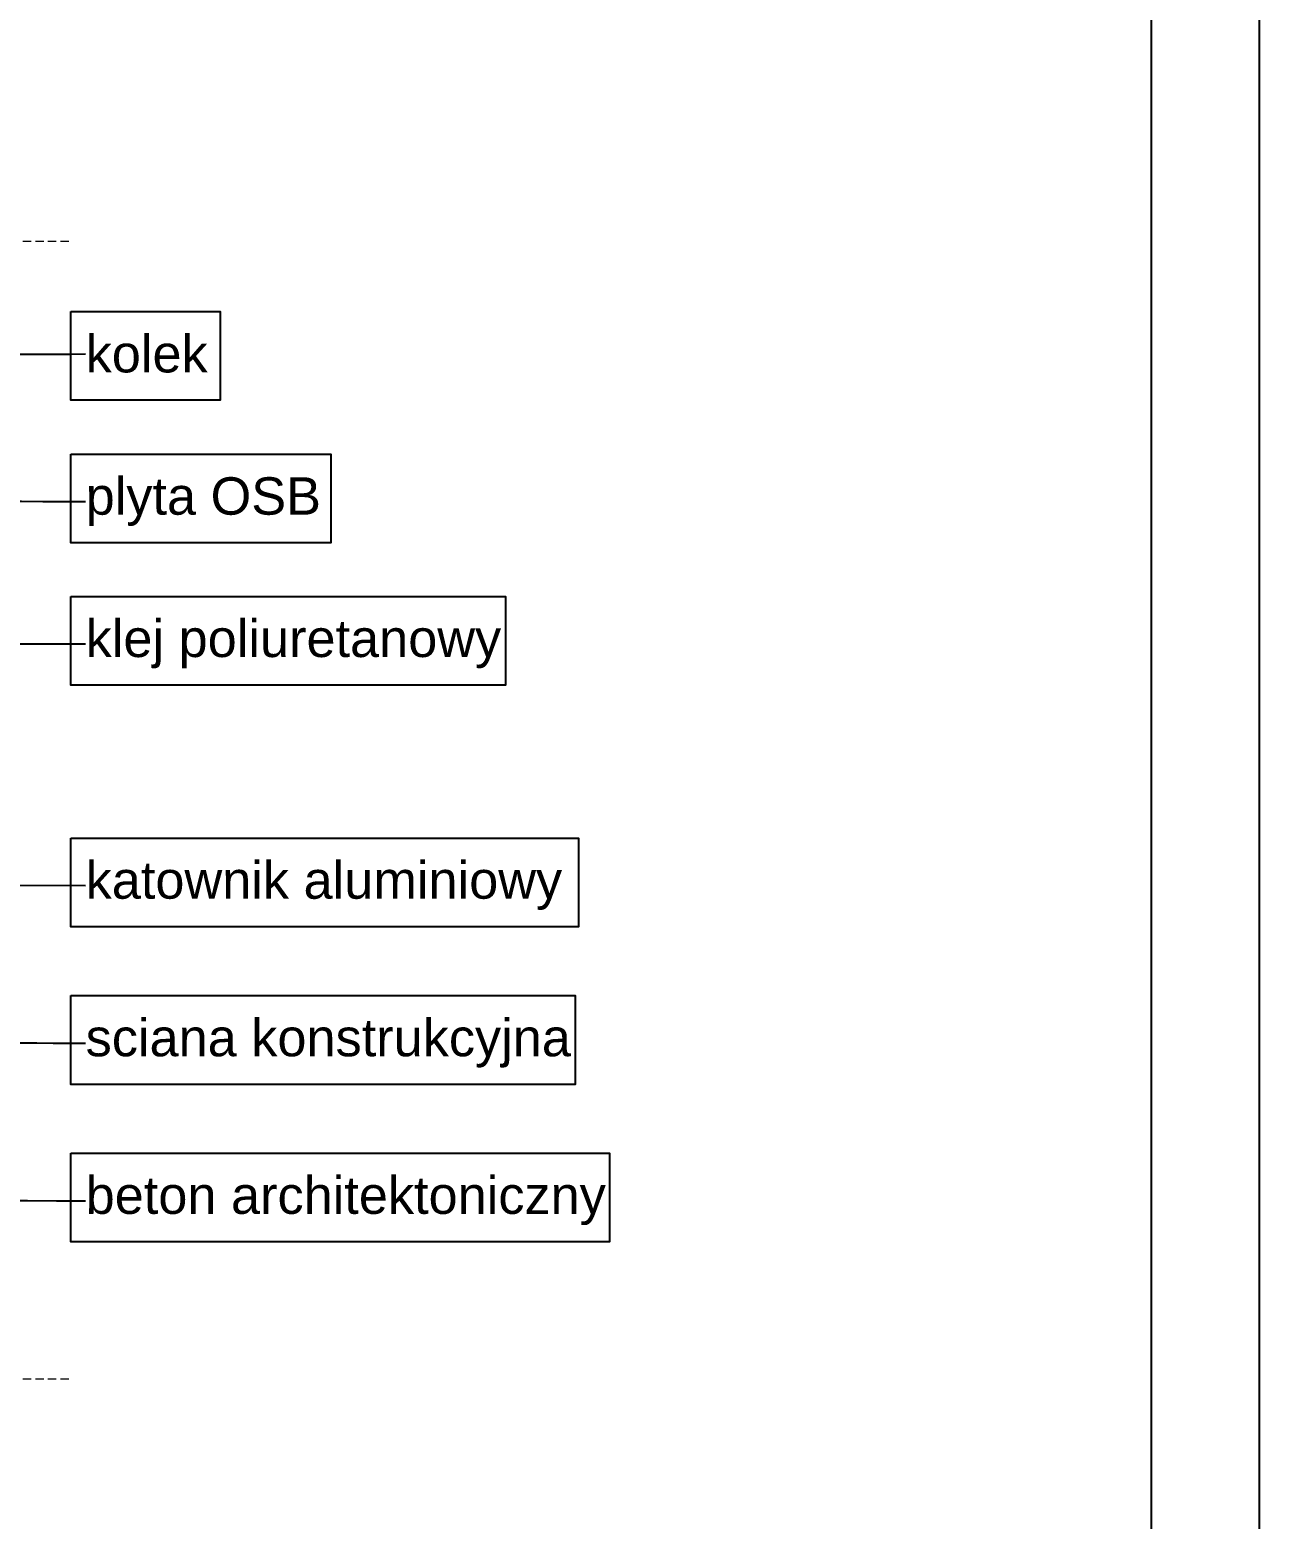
# Model space of a CAD drawing. Header units: millimetres. Extents: x -5804 to 56024, y 506 to 54141.
# Drawn here: x 53067 to 56024, y 10741 to 14323 of the extents above; entities that cross this region are included whole.
import ezdxf

# ---------------------------------------------------------------- set-up
doc = ezdxf.new("R2010")
doc.units = ezdxf.units.MM
doc.linetypes.add('Hidden Line', pattern=[30.00000000000001, 20, -10.00000000000001])
for name, color, linetype, lineweight in [('2D Drafting - General2', 251, 'Continuous', 15), ('2D Drafting - General5', 161, 'Continuous', 25), ('Annotation - Label5', 161, 'Continuous', 25)]:
    doc.layers.add(name, color=color, linetype=linetype, lineweight=lineweight)
doc.styles.add('GENERATED_STYLE_1', font='arial.ttf')
doc.styles.get("Standard").update_dxf_attribs({"font": 'arial.ttf'})
doc.dimstyles.new('GENERATED_STYLE__19', dxfattribs={"dimtxt": 0.18, "dimasz": 91.2, "dimexe": 0.18, "dimexo": 0.0625, "dimgap": 0.09, "dimtad": 0, "dimtih": 1, "dimtoh": 1, "dimdec": 4, "dimzin": 0, "dimdsep": 46, "dimtxsty": 'Standard', "dimcen": 0.09, "dimadec": 0, "dimazin": 0, "dimtfac": 1, "dimtdec": 4, "dimtmove": 0, "dimatfit": 3, "dimldrblk": 'ARROWHEAD_5', "dimfxl": 0, "dimtolj": 1, "dimtzin": 0, "dimarcsym": 0})

# ---------------------------------------------------------------- blocks, each defined once
blk = doc.blocks.new('ARROWHEAD_5')
at = {"color": 0, "linetype": 'Continuous', "lineweight": 0}
blk.add_line((0, 0), (-1, 0), dxfattribs=at)
blk.add_solid([(-1, 0.2679), (0, 0), (-1, -0.2679), (-1, 0.2679)], dxfattribs=at)

msp = doc.modelspace()

# ---------------------------------------------------------------- linework, layer by layer
at = {"layer": '2D Drafting - General2', "linetype": 'Hidden Line'}
for p, q in [((50110.74411460332, 13814.7426940448), (53165.48096008663, 13814.7426940448)), ((50110.74411460332, 11078.99946080401), (53165.48096008663, 11078.99946080401))]:
    msp.add_line(p, q, dxfattribs=at)
at = {"layer": '2D Drafting - General5', "linetype": 'Continuous'}
for p, q in [((55763.94968558874, 26265.20128708781), (55763.94968558873, 765.2246415988739)), ((56023.59238585121, 26005.55858682532), (56023.59238585121, 505.5819413363897))]:
    msp.add_line(p, q, dxfattribs=at)
at = {"layer": 'Annotation - Label5', "linetype": 'Continuous', "flags": 128}
for points in [[(53165.48096008663, 13645.76094749695), (53524.6589600867, 13645.76094749695), (53524.6589600867, 13432.33194749683), (53165.48096008663, 13432.33194749683)], [(53165.48096008663, 13302.93093694254), (53791.26596008672, 13302.93093694254), (53791.26596008672, 13089.5019369426), (53165.48096008663, 13089.5019369426)], [(53165.48096008663, 12960.64605662276), (54210.92096008669, 12960.64605662276), (54210.92096008669, 12747.2170566227), (53165.48096008663, 12747.2170566227)], [(53165.48096008663, 12379.38431707202), (54387.01496008667, 12379.38431707202), (54387.01496008667, 12165.95531707196), (53165.48096008663, 12165.95531707196)], [(53165.48096008663, 12000.39252412438), (54378.78596008662, 12000.39252412438), (54378.78596008662, 11786.96352412426), (53165.48096008663, 11786.96352412426)], [(53165.48096008663, 11621.40079852097), (54461.06996008666, 11621.40079852097), (54461.06996008666, 11407.97179852097), (53165.48096008663, 11407.97179852097)]]:
    msp.add_lwpolyline(points, close=True, dxfattribs=at)

# ---------------------------------------------------------------- texts
at = {"layer": 'Annotation - Label5', "linetype": 'Continuous', "attachment_point": 4, "style": 'GENERATED_STYLE_1'}
for s, insert, char_height, width in [('{kolek}', (53201.48096008663, 13543.47980463979), 89.99999999999999, 287.178), ('{plyta OSB}', (53201.48096008663, 13188.39950837122), 89.99999999999999, 553.785), ('{klej poliuretanowy}', (53201.48096008663, 12846.11462805126), 89.99999999999999, 1834.713312296027), ('{katownik aluminiowy }', (53201.48096008663, 12264.85288850052), 90, 1149.534), ('{sciana konstrukcyjna}', (53201.48096008663, 11885.86109555288), 90, 1911.931334912857), ('{beton architektoniczny}', (53201.48096008663, 11506.86936994947), 90, 1670.742213250218)]:
    msp.add_mtext(s, dxfattribs=dict(at, insert=insert, char_height=char_height, width=width))

# ---------------------------------------------------------------- leaders
at = {"layer": 'Annotation - Label5', "linetype": 'Continuous', "path_type": 1, "annotation_type": 0, "has_hookline": 1, "hookline_direction": 0}
for points, text_width in [([(51975.61306356994, 13539.04644749689), (53201.39096008663, 13543.47980463979)], 284.6725784447476), ([(51557.7897840534, 13196.21643694266), (53201.39096008663, 13188.39950837122)], 551.0504774897679), ([(51948.80913797865, 11893.67802412432), (53201.39096008663, 11885.86109555288)], 1157.844474761255), ([(50961.42739600135, 11514.68629852091), (53201.39096008663, 11506.86936994947)], 1241.705320600273)]:
    msp.add_leader(points, dimstyle='GENERATED_STYLE__19', dxfattribs=dict(at, text_width=text_width))
at = {"layer": 'Annotation - Label5', "linetype": 'Continuous', "annotation_type": 0, "has_hookline": 1, "hookline_direction": 0}
for points, text_width in [([(51359.50565073517, 13128.70838334065), (52504.75179903844, 12846.11462805126), (53201.39096008663, 12846.11462805126)], 989.93860845839), ([(51685.88468780252, 12272.66981707196), (53201.39096008663, 12264.85288850052)], 1136.541609822647)]:
    msp.add_leader(points, dimstyle='GENERATED_STYLE__19', dxfattribs=dict(at, text_width=text_width))

doc.saveas('drawing.dxf')
